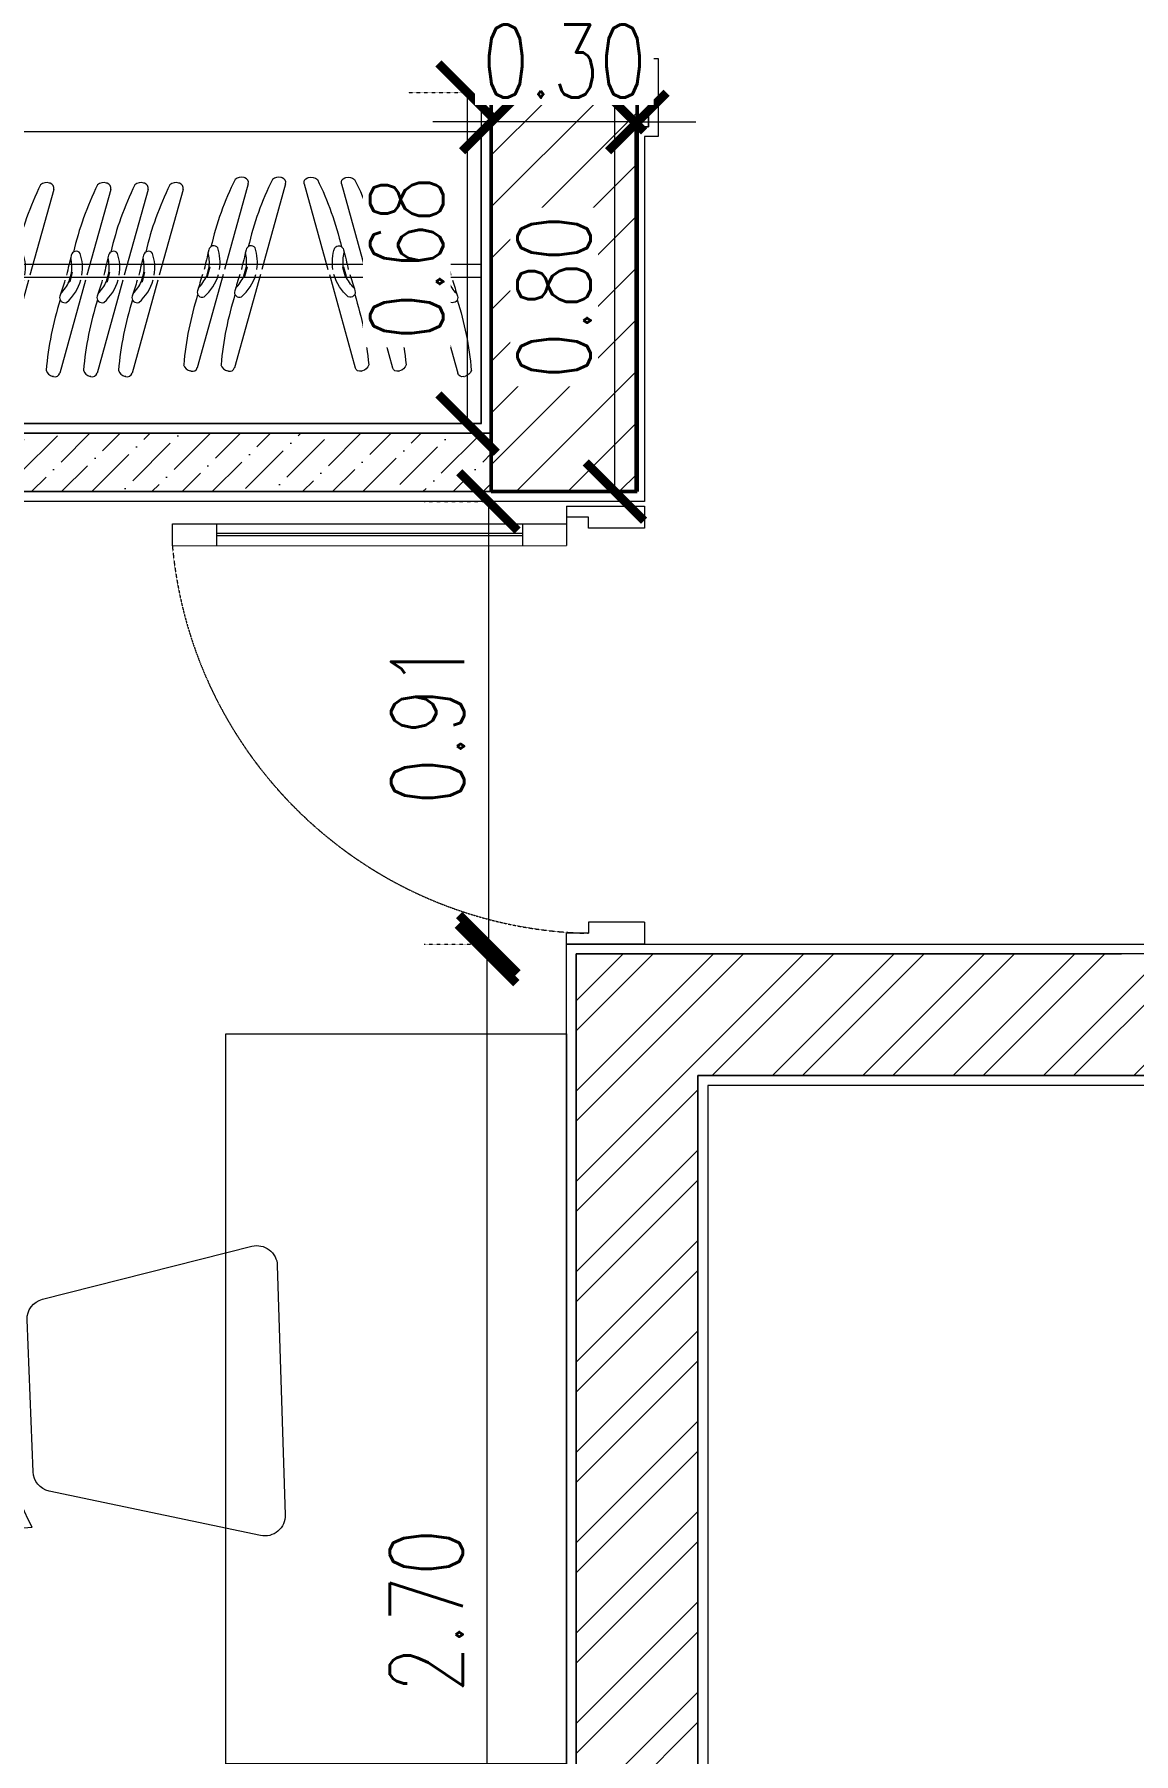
# Model space of a CAD drawing. Header units: metres. Extents: x 0 to 104350, y 982 to 43174.
# Drawn here: x 60885 to 63144, y 16581 to 20114 of the extents above; entities that cross this region are included whole.
import ezdxf
from ezdxf.xclip import XClip

# ---------------------------------------------------------------- set-up
doc = ezdxf.new("R2010")
doc.units = ezdxf.units.M
doc.header["$XCLIPFRAME"] = 2
doc.linetypes.add('DASHED2', pattern=[0.375, 0.25, -0.125])
doc.linetypes.add('DOT2', pattern=[0.125, 0, -0.125])
doc.layers.get('0').update_dxf_attribs({"lineweight": 30})
doc.layers.add('2D', color=7, linetype='Continuous')
for name, color, linetype, lineweight in [('A-ANNO-DIMS', 1, 'Continuous', 0), ('A-CLNG-GRID', 2, 'Continuous', 5), ('A-DOOR', 1, 'Continuous', 5), ('A-DOOR-FRAM', 1, 'Continuous', 0), ('A-FURN', 8, 'Continuous', 0), ('A-WALL', 3, 'Continuous', 18), ('dimensions', 90, 'Continuous', 30), ('G-ANNO-HATCH', 8, 'Continuous', 0), ('HATCH', 8, 'Continuous', 0), ('S-COLS', 52, 'Continuous', 9)]:
    doc.layers.add(name, color=color, linetype=linetype, lineweight=lineweight)
doc.styles.add('Al-Jazi-text-100', font='romans.shx', dxfattribs={"width": 0.75, "height": 150})
doc.dimstyles.new('Al-Jazi-DIM 100', dxfattribs={"dimtxt": 150, "dimasz": 120, "dimexe": 0, "dimexo": 150, "dimgap": 50, "dimtad": 1, "dimlfac": 0.001, "dimzin": 1, "dimdsep": 46, "dimtxsty": 'Al-Jazi-text-100', "dimblk": 'ARCHTICK', "dimcen": 150, "dimclrd": 1, "dimclre": 256, "dimclrt": 2, "dimadec": 0, "dimazin": 0, "dimtfac": 1, "dimtix": 1, "dimtmove": 2, "dimatfit": 2, "dimfxl": 150, "dimtfill": 1, "dimtolj": 1, "dimlwd": 5, "dimlwe": 5, "dimarcsym": 0})
pattern_1 = [(45, (-134304.42, 35283.02), (23.201941, 85.073785), [109.375, -21.875, 0, -21.875])]

# ---------------------------------------------------------------- blocks, each defined once
blk = doc.blocks.new('*U118')
for p, q in [((-5314.1, 135750.6), (-5249.2, 135754.1)), ((-5251.2, 134852.7), (-5299.1, 135751.4)), ((-5201.2, 134855.4), (-5249.2, 135754.1)), ((-5243.9, 135654.2), (-5293.8, 135651.6)), ((-5271.3, 135652.8), (-5234.1, 134955.1)), ((-5266.3, 135653), (-5229.1, 134955.4)), ((-5206.6, 134956.6), (-5256.6, 134953.9)), ((-5201.2, 134855.4), (-5251.2, 134852.7))]:
    blk.add_line(p, q)
at = {"linetype": 'DASHED2'}
blk.add_arc((-5341.8, 135819.4), 974.2, 278.2926, 1.8703, dxfattribs=at)
at = {"layer": 'A-DOOR-FRAM'}
for p, q in [((-4399.9, 135977.4), (-4349.9, 135980.1)), ((-4349.9, 135980.1), (-4340.5, 135802.6)), ((-5348.5, 135926.8), (-5298.6, 135929.5)), ((-5339, 135749.3), (-5348.5, 135926.8)), ((-4340.5, 135802.6), (-4365.4, 135801.2)), ((-5339, 135749.3), (-5314.1, 135750.6))]:
    blk.add_line(p, q, dxfattribs=at)
for points in [[(-4399.9, 135977.4), (-4393.1, 135849.8), (-4368.1, 135851.2), (-4365.4, 135801.2)], [(-5298.6, 135929.5), (-5291.8, 135801.9), (-5316.7, 135800.6), (-5314.1, 135750.6)]]:
    blk.add_lwpolyline(points, dxfattribs=at)
blk = doc.blocks.new('Suite layout 2$0$A$C62D367FD')
at = {"color": 0}
for p, q in [((52.1, 200.3), (105.2, 391.5)), ((117.9, 398.7), (119.4, 398.2)), ((0.4, 14), (49.2, 190)), ((79.3, 184.9), (84.6, 203.9)), ((81.2, 184.4), (79.3, 184.9)), ((81.2, 184.4), (86.5, 203.4)), ((86.5, 203.4), (84.6, 203.9)), ((7.5, 1.3), (9.1, 0.9))]:
    blk.add_line(p, q, dxfattribs=at)
for centre, radius, start, end in [((115.1, 388.7), 10.3, 74.4857, 164.4857), ((114.9, 379.6), 19.2, 17.8829, 76.3477), ((-561.5, 448.4), 697.4, 342.6919, 354.8202), ((153.8, 173.6), 95.9, 130.8468, 163.9483), ((174.4, 161.1), 98.1, 136.6612, 154.524), ((95, 236.6), 10.3, 341.2987, 112.8141), ((-2571.3, 1060.3), 2800.9, 342.1187, 342.8281), ((154.2, 175.3), 95.9, 171.2136, 198.1246), ((178.4, 175.4), 98.1, 174.4474, 192.3103), ((-2638, 820.1), 2800.9, 346.1433, 346.9977), ((-557, 292.4), 651.4, 333.7916, 346.7296), ((71.4, 151.5), 10.3, 216.1573, 347.6727), ((10.3, 11.2), 10.3, 164.4857, 254.4857), ((14.8, 19.2), 19.2, 252.6238, 311.0885)]:
    blk.add_arc(centre, radius, start, end, dxfattribs=at)
blk = doc.blocks.new('M_Concrete-Rectangular-Column - C4-300_800-V3-0-6-4th floor columns')
at = {"layer": 'S-COLS'}
h = blk.add_hatch(dxfattribs=at)
h.set_pattern_fill('FP_6', color=256, style=0, pattern_type=2)
h.set_pattern_definition([(224.998, (-12.304, 7.91), (0.05303116, -0.05303486), [])])
h.paths.add_polyline_path([(0.15, 0.4), (-0.15, 0.4), (-0.15, -0.4), (0.15, -0.4)])
at = {"layer": 'S-COLS', "lineweight": 50}
for p, q in [((0.15, 0.4), (-0.15, 0.4)), ((-0.15, 0.4), (-0.15, -0.4)), ((0.15, -0.4), (0.15, 0.4)), ((-0.15, -0.4), (0.15, -0.4))]:
    blk.add_line(p, q, dxfattribs=at)
blk = doc.blocks.new('Typical')
at = {"layer": 'S-COLS', "xscale": 999.9999999999998, "yscale": 999.9999999999998, "zscale": 999.9999999999998, "rotation": 180.0015117554208}
blk.add_blockref('M_Concrete-Rectangular-Column - C4-300_800-V3-0-6-4th floor columns', (104445.2, -46426.4), dxfattribs=at)
blk = doc.blocks.new('_ArchTick')
at = {"color": 0, "linetype": 'ByBlock', "const_width": 0.15}
blk.add_lwpolyline([(-0.5, -0.5), (0.5, 0.5)], dxfattribs=at)
blk = doc.blocks.new('*D432')
at = {"layer": 'A-ANNO-DIMS', "linetype": 'DOT2', "lineweight": 5, "transparency": 16777216}
for p, q in [((61848.4, 18224.2), (61815.2, 18224.2)), ((61848.4, 15524.2), (61815.2, 15524.2))]:
    blk.add_line(p, q, dxfattribs=at)
at = {"layer": 'A-ANNO-DIMS', "color": 1, "lineweight": 5, "transparency": 16777216}
blk.add_line((61815.2, 15524.2), (61815.2, 18224.2), dxfattribs=at)
at = {"layer": 'Defpoints', "color": 0, "transparency": 16777216}
for p in [(61815.2, 18224.2), (61998.4, 18224.2), (61998.4, 15524.2)]:
    blk.add_point(p, dxfattribs=at)
at = {"layer": 'A-ANNO-DIMS', "color": 1, "lineweight": 5, "transparency": 16777216, "xscale": 120, "yscale": 120, "zscale": 120}
for p, rotation in [((61815.2, 18224.2), 90), ((61815.2, 15524.2), 270)]:
    blk.add_blockref('_ArchTick', p, dxfattribs=dict(at, rotation=rotation))
at = {"layer": 'A-ANNO-DIMS', "color": 2, "transparency": 16777216, "insert": (61690.2, 16874.2), "char_height": 150, "attachment_point": 5, "rotation": 90, "style": 'Al-Jazi-text-100', "bg_fill": 3, "box_fill_scale": 1.1, "bg_fill_color": 256, "bg_fill_true_color": 13158600, "bg_fill_transparency": 0}
blk.add_mtext('\\A1;2.70', dxfattribs=at)
blk = doc.blocks.new('*D456')
at = {"layer": 'A-ANNO-DIMS', "linetype": 'DOT2', "lineweight": 5, "transparency": 16777216}
for p, q in [((61653.8, 19994.2), (61775.1, 19994.2)), ((61653.8, 19314.2), (61775.1, 19314.2))]:
    blk.add_line(p, q, dxfattribs=at)
at = {"layer": 'A-ANNO-DIMS', "color": 1, "lineweight": 5, "transparency": 16777216}
blk.add_line((61775.1, 19314.2), (61775.1, 19994.2), dxfattribs=at)
at = {"layer": 'Defpoints', "color": 0, "transparency": 16777216}
for p in [(61775.1, 19994.2), (61803.8, 19994.2), (61803.8, 19314.2)]:
    blk.add_point(p, dxfattribs=at)
at = {"layer": 'A-ANNO-DIMS', "color": 1, "lineweight": 5, "transparency": 16777216, "xscale": 120, "yscale": 120, "zscale": 120}
for p, rotation in [((61775.1, 19994.2), 90), ((61775.1, 19314.2), 270)]:
    blk.add_blockref('_ArchTick', p, dxfattribs=dict(at, rotation=rotation))
at = {"layer": 'A-ANNO-DIMS', "color": 2, "transparency": 16777216, "insert": (61650.1, 19654.2), "char_height": 150, "attachment_point": 5, "rotation": 90, "style": 'Al-Jazi-text-100', "bg_fill": 3, "box_fill_scale": 1.1, "bg_fill_color": 256, "bg_fill_true_color": 13158600, "bg_fill_transparency": 0}
blk.add_mtext('\\A1;0.68', dxfattribs=at)
blk = doc.blocks.new('*D457')
at = {"layer": 'A-ANNO-DIMS', "linetype": 'DOT2', "lineweight": 5, "transparency": 16777216}
for p, q in [((61973.8, 19974.2), (62077.8, 19974.2)), ((61973.8, 19174.2), (62077.8, 19174.2))]:
    blk.add_line(p, q, dxfattribs=at)
at = {"layer": 'A-ANNO-DIMS', "color": 1, "lineweight": 5, "transparency": 16777216}
blk.add_line((62077.8, 19174.2), (62077.8, 19974.2), dxfattribs=at)
at = {"layer": 'Defpoints', "color": 0, "transparency": 16777216}
for p in [(62077.8, 19974.2), (62123.8, 19974.2), (62123.8, 19174.2)]:
    blk.add_point(p, dxfattribs=at)
at = {"layer": 'A-ANNO-DIMS', "color": 1, "lineweight": 5, "transparency": 16777216, "xscale": 120, "yscale": 120, "zscale": 120}
for p, rotation in [((62077.8, 19974.2), 90), ((62077.8, 19174.2), 270)]:
    blk.add_blockref('_ArchTick', p, dxfattribs=dict(at, rotation=rotation))
at = {"layer": 'A-ANNO-DIMS', "color": 2, "transparency": 16777216, "insert": (61952.8, 19574.2), "char_height": 150, "attachment_point": 5, "rotation": 90, "style": 'Al-Jazi-text-100', "bg_fill": 3, "box_fill_scale": 1.1, "bg_fill_color": 256, "bg_fill_true_color": 13158600, "bg_fill_transparency": 0}
blk.add_mtext('\\A1;0.80', dxfattribs=at)
blk = doc.blocks.new('*D458')
at = {"layer": 'A-ANNO-DIMS', "color": 1, "lineweight": 5, "transparency": 16777216}
for p, q in [((61823.8, 19933.8), (61703.8, 19933.8)), ((62123.8, 19933.8), (61823.8, 19933.8)), ((62123.8, 19933.8), (62243.8, 19933.8))]:
    blk.add_line(p, q, dxfattribs=at)
at = {"layer": 'A-ANNO-DIMS', "linetype": 'DOT2', "lineweight": 5, "transparency": 16777216}
for p, q in [((61823.8, 19824.2), (61823.8, 19933.8)), ((62123.8, 19824.2), (62123.8, 19933.8))]:
    blk.add_line(p, q, dxfattribs=at)
at = {"layer": 'Defpoints', "color": 0, "transparency": 16777216}
blk.add_point((61823.8, 19933.8), dxfattribs=at)
at = {"layer": 'A-ANNO-DIMS', "color": 1, "lineweight": 5, "transparency": 16777216, "xscale": 120, "yscale": 120, "zscale": 120}
blk.add_blockref('_ArchTick', (61823.8, 19933.8), dxfattribs=at)
at = {"layer": 'A-ANNO-DIMS', "color": 1, "lineweight": 5, "transparency": 16777216, "xscale": 120, "yscale": 120, "zscale": 120, "rotation": 180}
blk.add_blockref('_ArchTick', (62123.8, 19933.8), dxfattribs=at)
at = {"layer": 'A-ANNO-DIMS', "color": 2, "transparency": 16777216, "insert": (61973.8, 20058.8), "char_height": 150, "attachment_point": 5, "style": 'Al-Jazi-text-100', "bg_fill": 3, "box_fill_scale": 1.1, "bg_fill_color": 256, "bg_fill_true_color": 13158600, "bg_fill_transparency": 0}
blk.add_mtext('\\A1;0.30', dxfattribs=at)
at = {"layer": 'Defpoints', "color": 0, "transparency": 16777216}
for p in [(61823.8, 19974.2), (62123.8, 19974.2)]:
    blk.add_point(p, dxfattribs=at)
blk = doc.blocks.new('*D459')
at = {"layer": 'A-ANNO-DIMS', "linetype": 'DOT2', "lineweight": 5, "transparency": 16777216}
for p, q in [((61685.9, 19154.2), (61817.8, 19154.2)), ((61685.9, 18244.2), (61817.8, 18244.2))]:
    blk.add_line(p, q, dxfattribs=at)
at = {"layer": 'A-ANNO-DIMS', "color": 1, "lineweight": 5, "transparency": 16777216}
blk.add_line((61817.8, 19154.2), (61817.8, 18244.2), dxfattribs=at)
at = {"layer": 'Defpoints', "color": 0, "transparency": 16777216}
for p in [(61835.9, 19154.2), (61817.8, 18244.2), (61835.9, 18244.2)]:
    blk.add_point(p, dxfattribs=at)
at = {"layer": 'A-ANNO-DIMS', "color": 1, "lineweight": 5, "transparency": 16777216, "xscale": 120, "yscale": 120, "zscale": 120}
for p, rotation in [((61817.8, 19154.2), 90), ((61817.8, 18244.2), 270)]:
    blk.add_blockref('_ArchTick', p, dxfattribs=dict(at, rotation=rotation))
at = {"layer": 'A-ANNO-DIMS', "color": 2, "transparency": 16777216, "insert": (61692.8, 18699.2), "char_height": 150, "attachment_point": 5, "rotation": 90, "style": 'Al-Jazi-text-100', "bg_fill": 3, "box_fill_scale": 1.1, "bg_fill_color": 256, "bg_fill_true_color": 13158600, "bg_fill_transparency": 0}
blk.add_mtext('\\A1;0.91', dxfattribs=at)
blk = doc.blocks.new('chair')
at = {"layer": '2D', "color": 7, "lineweight": 20, "true_color": 0xffffff}
blk.add_lwpolyline([(48495.1, 18773.2), (48493.6, 18813, 0.22351), (47940.2, 18814.5), (47941.7, 18771.7, -0.225963), (48493.6, 18773.2, 0.224559)], format="xyb", dxfattribs=at)
blk.add_lwpolyline([(48055.6, 18766.1), (48368.1, 18768.5, -0.354445), (48409.4, 18735.5), (48504.6, 18302, -0.479008), (48463.5, 18251), (47950.8, 18251, -0.486085), (47910, 18303), (48015.1, 18734, -0.343643)], format="xyb", close=True, dxfattribs=at)

msp = doc.modelspace()

# ---------------------------------------------------------------- hatches: boundary and pattern name
at = {"layer": 'G-ANNO-HATCH'}
h = msp.add_hatch(dxfattribs=at)
h.set_pattern_fill('ANSI36', color=256, scale=350)
h.set_pattern_definition(pattern_1)
h.paths.add_polyline_path([(62118.426, 20132.107), (61998.426, 20132.107), (61998.426, 19974.174), (62123.764, 19974.174), (62123.764, 19924.173), (62146.67, 19924.173), (62146.67, 20044.173), (62118.426, 20044.173)])
h = msp.add_hatch(dxfattribs=at)
h.set_pattern_fill('ANSI36', color=256, scale=350)
h.set_pattern_definition(pattern_1)
h.paths.add_polyline_path([(61823.764, 19294.173), (58398.426, 19294.173), (58398.426, 19174.173), (61823.764, 19174.173)])
h = msp.add_hatch(dxfattribs=at)
h.set_pattern_fill('ANSI32', color=256, scale=350)
h.set_pattern_definition([(45, (-134304.42, 35283.02), (-92.807765, 92.807765), []), (45, (-134242.55, 35283.02), (-92.807765, 92.807765), [])])
h.paths.add_polyline_path([(62248.426, 17974.173), (63495.848, 17974.173), (63495.848, 18224.173), (62118.426, 18224.173), (61998.426, 18224.173), (61998.426, 15524.173), (62248.426, 15524.173)])

# ---------------------------------------------------------------- linework, layer by layer
at = {"layer": 'A-CLNG-GRID'}
for p, q in [((61978.426, 15524.173), (61978.426, 18244.173)), ((61978.426, 18244.173), (63255.471, 18244.173)), ((64415.848, 17954.167), (62268.426, 17954.173)), ((62268.426, 17954.173), (62268.426, 15544.173))]:
    msp.add_line(p, q, dxfattribs=at)
for points in [[(62138.426, 20152.107), (62138.426, 20064.173), (62166.67, 20064.173), (62166.67, 19904.173), (62138.426, 19904.173), (62138.426, 19154.173), (58418.426, 19154.173), (58418.426, 18834.227), (58418.426, 18834.227), (58418.426, 17994.227), (58418.426, 17994.227), (58418.426, 17806.838), (58128.426, 17806.838), (58128.426, 23214.173)], [(58418.426, 20113.809), (58418.426, 19314.173), (61803.764, 19314.173), (61803.764, 19994.174), (61978.426, 19994.174), (61978.426, 20152.107)]]:
    msp.add_lwpolyline(points, dxfattribs=at)
at = {"layer": 'A-FURN'}
for p, q in [((61802.467, 19640.696), (60403.794, 19640.714)), ((61802.467, 19614.177), (60403.794, 19614.209))]:
    msp.add_line(p, q, dxfattribs=at)
msp.add_lwpolyline([(61802.467, 19914.173), (61802.467, 19314.173), (58418.426, 19314.173), (58418.426, 19914.173)], close=True, dxfattribs=at)
at = {"layer": 'A-WALL'}
for p, q in [((62118.426, 19174.173), (61998.426, 19174.173)), ((61998.426, 15524.173), (61998.426, 18224.173)), ((61998.426, 18224.173), (63118.426, 18224.173)), ((64395.848, 17974.167), (62248.426, 17974.173)), ((62248.426, 17974.173), (62248.426, 15524.173))]:
    msp.add_line(p, q, dxfattribs=at)
for points in [[(62118.426, 20132.107), (62118.426, 20044.173), (62146.67, 20044.173), (62146.67, 19924.173), (62118.426, 19924.173), (62118.426, 19174.173), (58398.426, 19174.173), (58398.426, 18814.227), (58398.426, 18814.227), (58398.426, 18014.227), (58398.426, 18014.227), (58398.426, 17826.838), (58148.426, 17826.838), (58148.426, 23194.173)], [(58398.426, 20113.809), (58398.426, 19294.173), (61823.764, 19294.173), (61823.764, 19974.174), (61998.426, 19974.174), (61998.426, 20132.107)]]:
    msp.add_lwpolyline(points, dxfattribs=at)
at = {"layer": 'HATCH'}
for points in [[(62118.426, 20132.107), (61998.426, 20132.107), (61998.426, 19974.174), (62123.764, 19974.174), (62123.764, 19924.173), (62146.67, 19924.173), (62146.67, 20044.173), (62118.426, 20044.173), (62118.426, 20132.107)], [(61823.764, 19294.173), (58398.426, 19294.173), (58398.426, 19174.173), (61823.764, 19174.173), (61823.764, 19294.173)], [(62248.426, 17974.173), (63495.848, 17974.173), (63495.848, 18224.173), (62118.426, 18224.173), (61998.426, 18224.173), (61998.426, 15524.173), (62248.426, 15524.173)]]:
    msp.add_lwpolyline(points, close=True, dxfattribs=at)

# ---------------------------------------------------------------- block references
ref = msp.add_blockref('Typical', (-42471.441, 66000.567))
XClip(ref).set_block_clipping_path([(99771.3550347491, -51491.9684601382), (116099.4655573423, -39382.5165601852)])
at = {"layer": 'A-DOOR', "xscale": -0.8999943595947176, "yscale": 0.8999943595947176, "zscale": 0.8999943595947176, "rotation": 273.0527476103887}
msp.add_blockref('*U118', (-60277.714, 18444.01), dxfattribs=at)
at = {"layer": 'A-FURN', "rotation": 179.9999999999999}
for p in [(61324.767, 19820.41), (61401.453, 19820.41), (60925.036, 19809.291), (61042.147, 19809.291), (61118.834, 19809.291), (61190.728, 19809.291)]:
    msp.add_blockref('Suite layout 2$0$A$C62D367FD', p, dxfattribs=at)
at = {"layer": 'A-FURN', "xscale": -1, "rotation": 180}
for p in [(61438.933, 19820.41), (61515.619, 19820.41), (61649.658, 19809.291)]:
    msp.add_blockref('Suite layout 2$0$A$C62D367FD', p, dxfattribs=at)
at = {"layer": 'dimensions', "rotation": 91.81555099748945}
msp.add_blockref('chair', (81161.411, -30276.918), dxfattribs=at)

# ---------------------------------------------------------------- next in the draw order: dimensions: what is measured, and where the dimension line sits
at = {"layer": 'A-ANNO-DIMS'}
for base, p1, p2, picture, middle in [((61775.139, 19994.174), (61803.764, 19314.173), (61803.764, 19994.174), '*D456', (61650.139, 19654.174)), ((61815.206, 18224.173), (61998.426, 15524.173), (61998.426, 18224.173), '*D432', (61690.206, 16874.173))]:
    dim = msp.add_linear_dim(base=base, p1=p1, p2=p2, angle=90, dimstyle='Al-Jazi-DIM 100', dxfattribs=at)
    dim.commit()
    dim.dimension.update_dxf_attribs({"geometry": picture, "text_midpoint": middle})

# ---------------------------------------------------------------- next in the draw order: linework, layer by layer
at = {"layer": 'A-FURN'}
msp.add_lwpolyline([(61278.426, 18059.879), (61978.426, 18059.879), (61978.426, 16559.879), (61278.426, 16559.879)], close=True, dxfattribs=at)

# ---------------------------------------------------------------- next in the draw order: dimensions: what is measured, and where the dimension line sits
at = {"layer": 'A-ANNO-DIMS'}
dim = msp.add_linear_dim(base=(62077.821, 19974.176), p1=(62123.808, 19174.176), p2=(62123.787, 19974.176), angle=90, dimstyle='Al-Jazi-DIM 100', dxfattribs=at)
dim.commit()
dim.dimension.update_dxf_attribs({"geometry": '*D457', "text_midpoint": (61952.821, 19574.176)})

# ---------------------------------------------------------------- next in the draw order: dimensions: what is measured, and where the dimension line sits
dim = msp.add_linear_dim(base=(61823.787, 19933.809), p1=(62123.787, 19974.176), p2=(61823.787, 19974.168), dimstyle='Al-Jazi-DIM 100', dxfattribs=at)
dim.commit()
dim.dimension.update_dxf_attribs({"geometry": '*D458', "text_midpoint": (61973.787, 20058.809)})
dim = msp.add_linear_dim(base=(61817.777, 18244.173), p1=(61835.904, 19154.173), p2=(61835.904, 18244.173), angle=90, dimstyle='Al-Jazi-DIM 100', dxfattribs=at)
dim.commit()
dim.dimension.update_dxf_attribs({"geometry": '*D459', "text_midpoint": (61692.777, 18699.173)})

# ---------------------------------------------------------------- next in the draw order: block references
at = {"layer": 'A-DOOR', "xscale": 0.8999943595947176, "yscale": 0.8999943595947176, "zscale": 0.8999943595947176, "rotation": 266.9472523896113}
msp.add_blockref('*U118', (-60277.714, 20852.27), dxfattribs=at)

doc.saveas('drawing.dxf')
